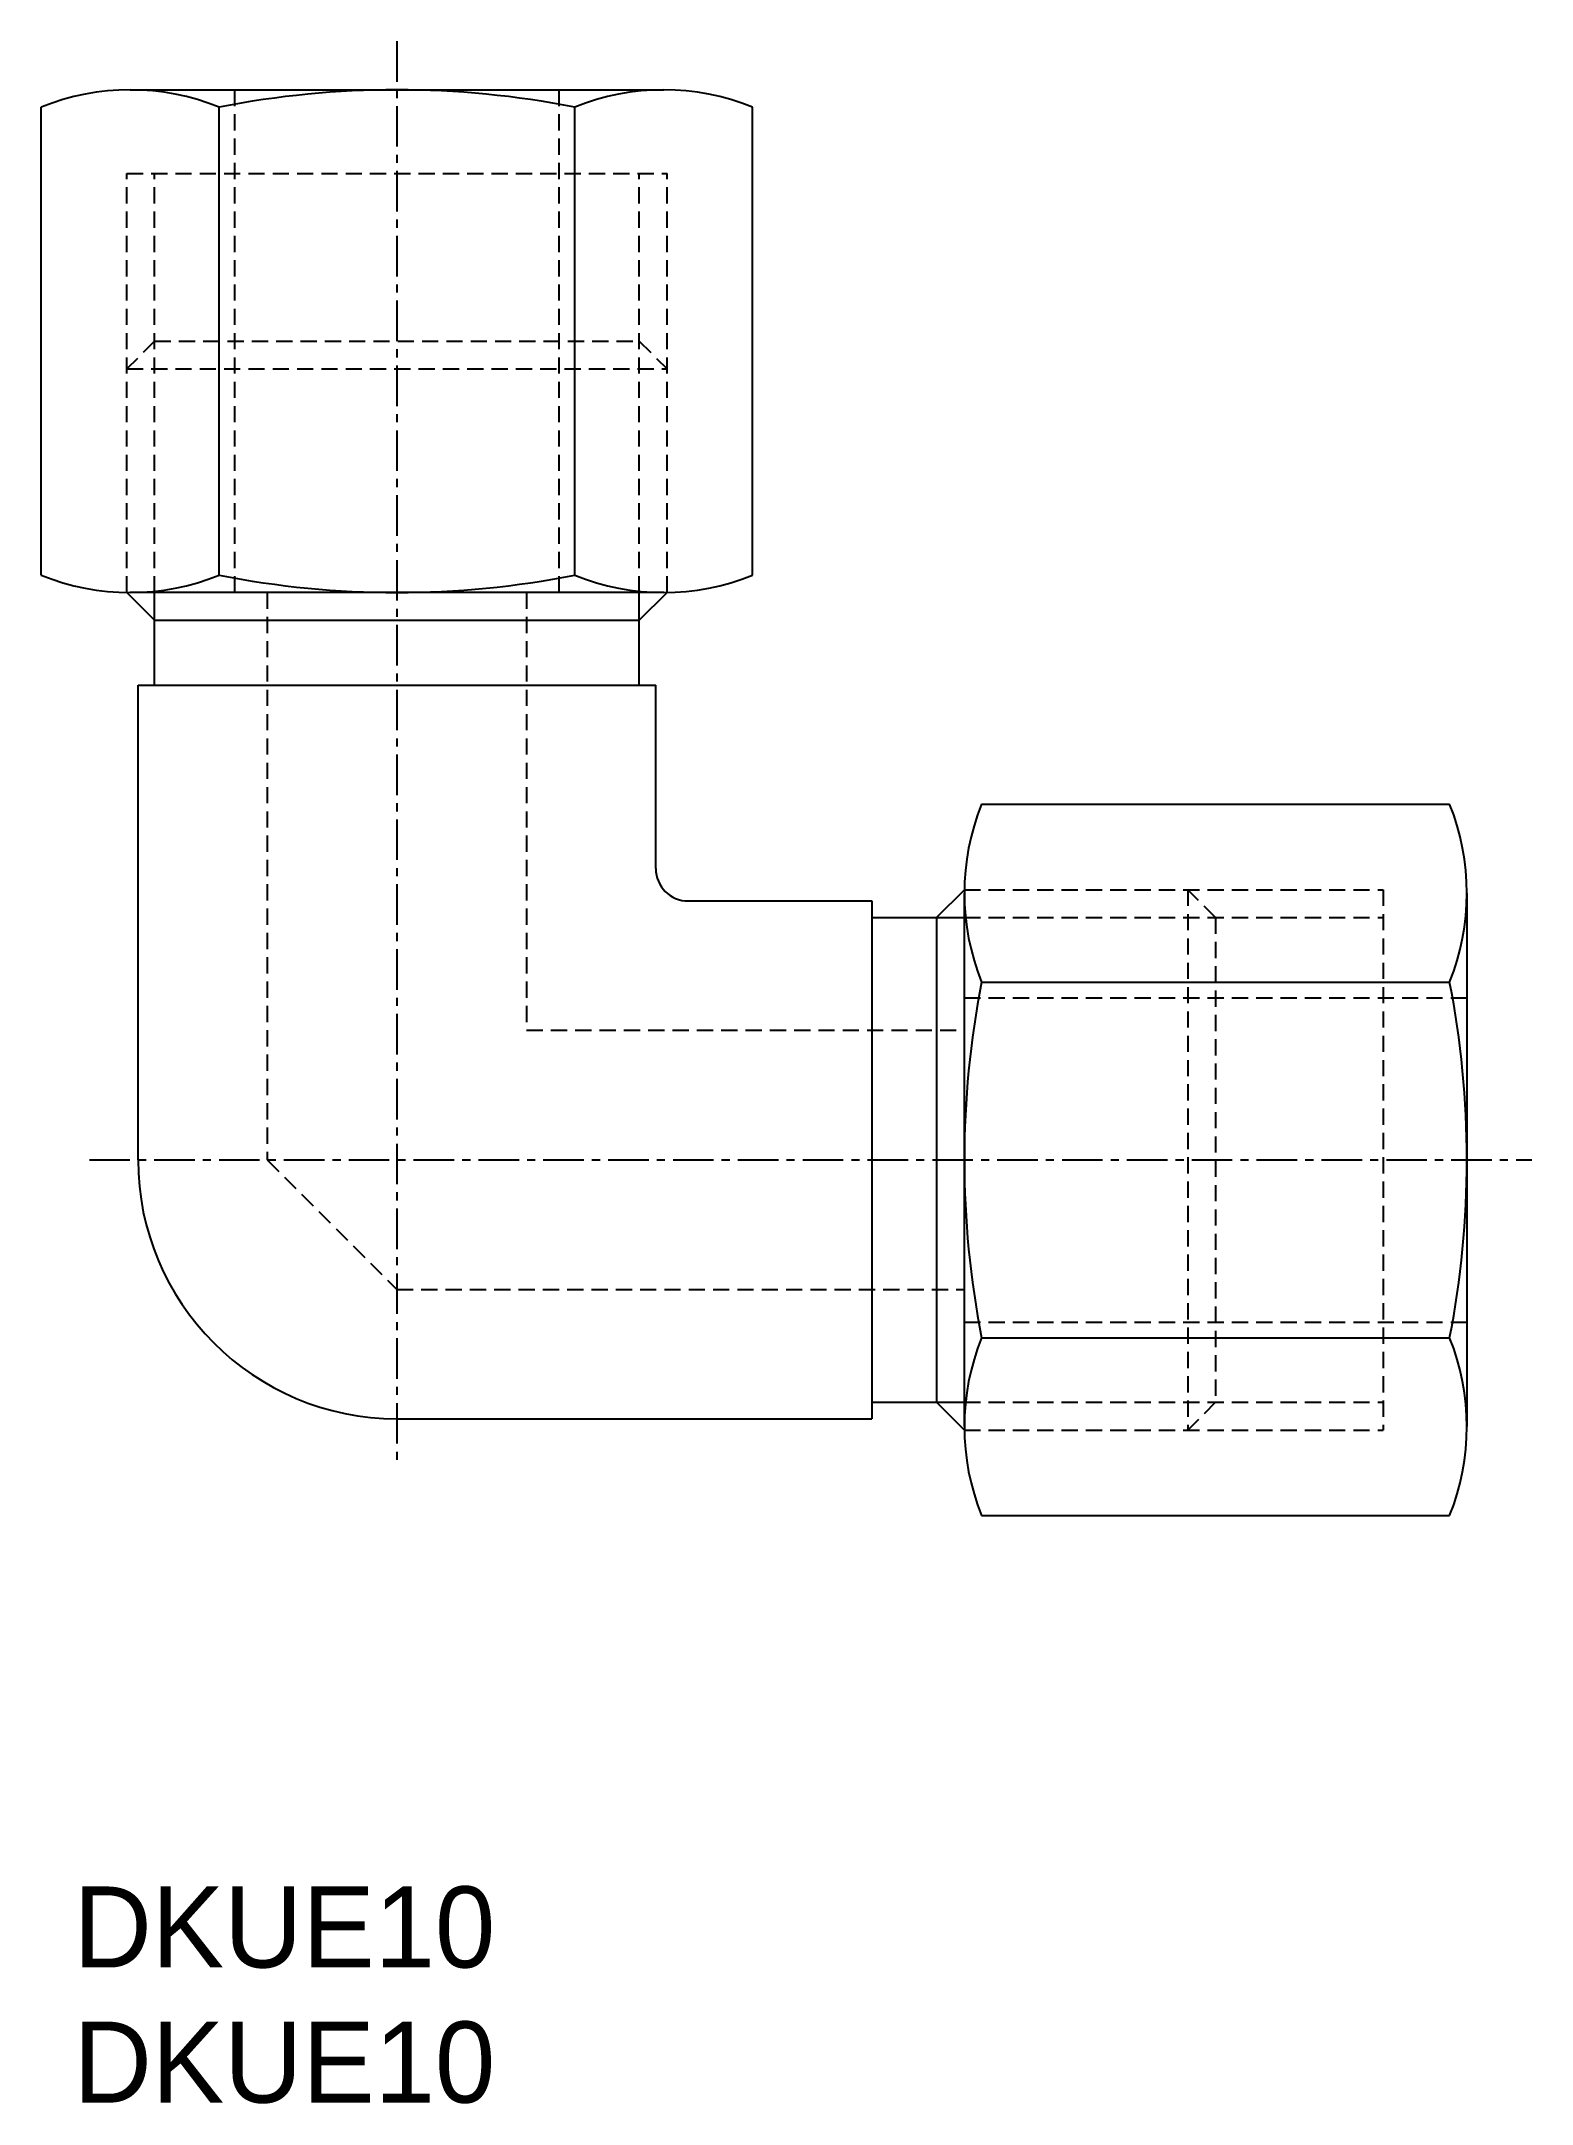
# Model space of a CAD drawing. Extents: x 176.4 to 222.3, y 173.1 to 236.7.
import ezdxf

# ---------------------------------------------------------------- set-up
doc = ezdxf.new("R2010")
doc.units = 0
doc.linetypes.add('CENTER', pattern=[2, 1.25, -0.25, 0.25, -0.25])
doc.linetypes.add('DASHED', pattern=[0.75, 0.5, -0.25])
doc.layers.get('0').update_dxf_attribs({"linetype": 'CONTINUOUS'})
doc.layers.add('CENTER', color=1, linetype='CENTER')

msp = doc.modelspace()

# ---------------------------------------------------------------- linework, layer by layer
for p, q in [((179.093, 235.241), (187.321, 235.241)), ((187.321, 235.241), (195.548, 235.241)), ((176.351, 220.274), (176.351, 234.709)), ((181.836, 220.274), (181.836, 234.709)), ((192.806, 220.274), (192.806, 234.709)), ((198.29, 220.274), (198.29, 234.709)), ((179.846, 218.885), (178.99, 219.741)), ((187.321, 219.741), (179.093, 219.741)), ((195.548, 219.741), (187.321, 219.741)), ((194.796, 218.885), (195.652, 219.741)), ((179.846, 218.885), (194.796, 218.885)), ((179.846, 216.885), (179.846, 218.885)), ((194.796, 216.885), (194.796, 218.885)), ((179.336, 202.241), (179.336, 216.885)), ((179.336, 216.885), (195.305, 216.885)), ((195.305, 211.226), (195.305, 216.885)), ((205.353, 213.211), (219.788, 213.211)), ((203.965, 209.716), (204.821, 210.572)), ((196.305, 210.226), (201.965, 210.226)), ((201.965, 210.226), (201.965, 194.257)), ((204.821, 202.241), (204.821, 210.469)), ((220.321, 210.469), (220.321, 202.241)), ((201.965, 209.716), (203.965, 209.716)), ((203.965, 209.716), (203.965, 194.766)), ((205.353, 207.726), (219.788, 207.726)), ((204.821, 194.014), (204.821, 202.241)), ((220.321, 202.241), (220.321, 194.014)), ((205.353, 196.757), (219.788, 196.757)), ((201.965, 194.766), (203.965, 194.766)), ((203.965, 194.766), (204.821, 193.91)), ((187.321, 194.257), (201.965, 194.257)), ((205.353, 191.272), (219.788, 191.272))]:
    msp.add_line(p, q)
at = {"color": 3, "linetype": 'DASHED'}
for p, q in [((182.321, 219.741), (182.321, 235.241)), ((192.321, 219.741), (192.321, 235.241)), ((178.99, 232.658), (195.652, 232.658)), ((178.99, 219.741), (178.99, 232.658)), ((179.846, 219.741), (179.846, 232.658)), ((194.796, 219.741), (194.796, 232.658)), ((195.652, 219.741), (195.652, 232.658)), ((179.846, 227.491), (178.99, 226.635)), ((179.846, 227.491), (194.796, 227.491)), ((194.796, 227.491), (195.652, 226.635)), ((178.99, 226.635), (195.652, 226.635)), ((183.321, 219.741), (183.321, 202.241)), ((191.321, 219.741), (191.321, 206.241)), ((204.821, 210.572), (217.737, 210.572)), ((211.715, 210.572), (211.715, 193.91)), ((212.571, 209.716), (211.715, 210.572)), ((217.737, 210.572), (217.737, 193.91)), ((204.821, 209.716), (217.737, 209.716)), ((212.571, 209.716), (212.571, 194.766)), ((204.821, 207.241), (220.321, 207.241)), ((191.321, 206.241), (204.821, 206.241)), ((183.321, 202.241), (187.321, 198.241)), ((187.321, 198.241), (204.821, 198.241)), ((204.821, 197.241), (220.321, 197.241)), ((204.821, 194.766), (217.737, 194.766)), ((212.571, 194.766), (211.715, 193.91)), ((204.821, 193.91), (217.737, 193.91))]:
    msp.add_line(p, q, dxfattribs=at)
at = {"color": 3, "linetype": 'CONTINUOUS'}
for p, q in [((179.846, 218.885), (179.846, 219.741)), ((194.796, 218.885), (194.796, 219.741)), ((203.965, 209.716), (204.821, 209.716)), ((203.965, 194.766), (204.821, 194.766))]:
    msp.add_line(p, q, dxfattribs=at)
for centre, radius, start, end in [((179.093, 227.917), 7.325, 68.01264, 111.98736), ((187.321, 206.741), 28.5, 78.9042, 101.0958), ((195.548, 227.917), 7.325, 68.01264, 111.98736), ((179.093, 227.066), 7.325, 248.01264, 291.98736), ((187.321, 248.241), 28.5, 258.9042, 281.0958), ((195.548, 227.066), 7.325, 248.01264, 291.98736), ((212.146, 210.469), 7.325, 158.01264, 201.98736), ((212.996, 210.469), 7.325, 338.01264, 21.98736), ((196.305, 211.226), 1, 180, 270), ((233.321, 202.241), 28.5, 168.9042, 191.0958), ((191.821, 202.241), 28.5, 348.9042, 11.0958), ((187.321, 202.241), 7.985, 180, 270), ((212.146, 194.014), 7.325, 158.01264, 201.98736), ((212.996, 194.014), 7.325, 338.01264, 21.98736)]:
    msp.add_arc(centre, radius, start, end)
at = {"layer": 'CENTER', "color": 1, "linetype": 'CENTER'}
for p, q in [((187.321, 236.741), (187.321, 192.757)), ((177.836, 202.241), (222.321, 202.241))]:
    msp.add_line(p, q, dxfattribs=at)

# ---------------------------------------------------------------- texts
for p in [(177.347, 177.334), (177.347, 173.167)]:
    msp.add_text('DKUE10', height=2.5).set_placement(p)

doc.saveas('drawing.dxf')
